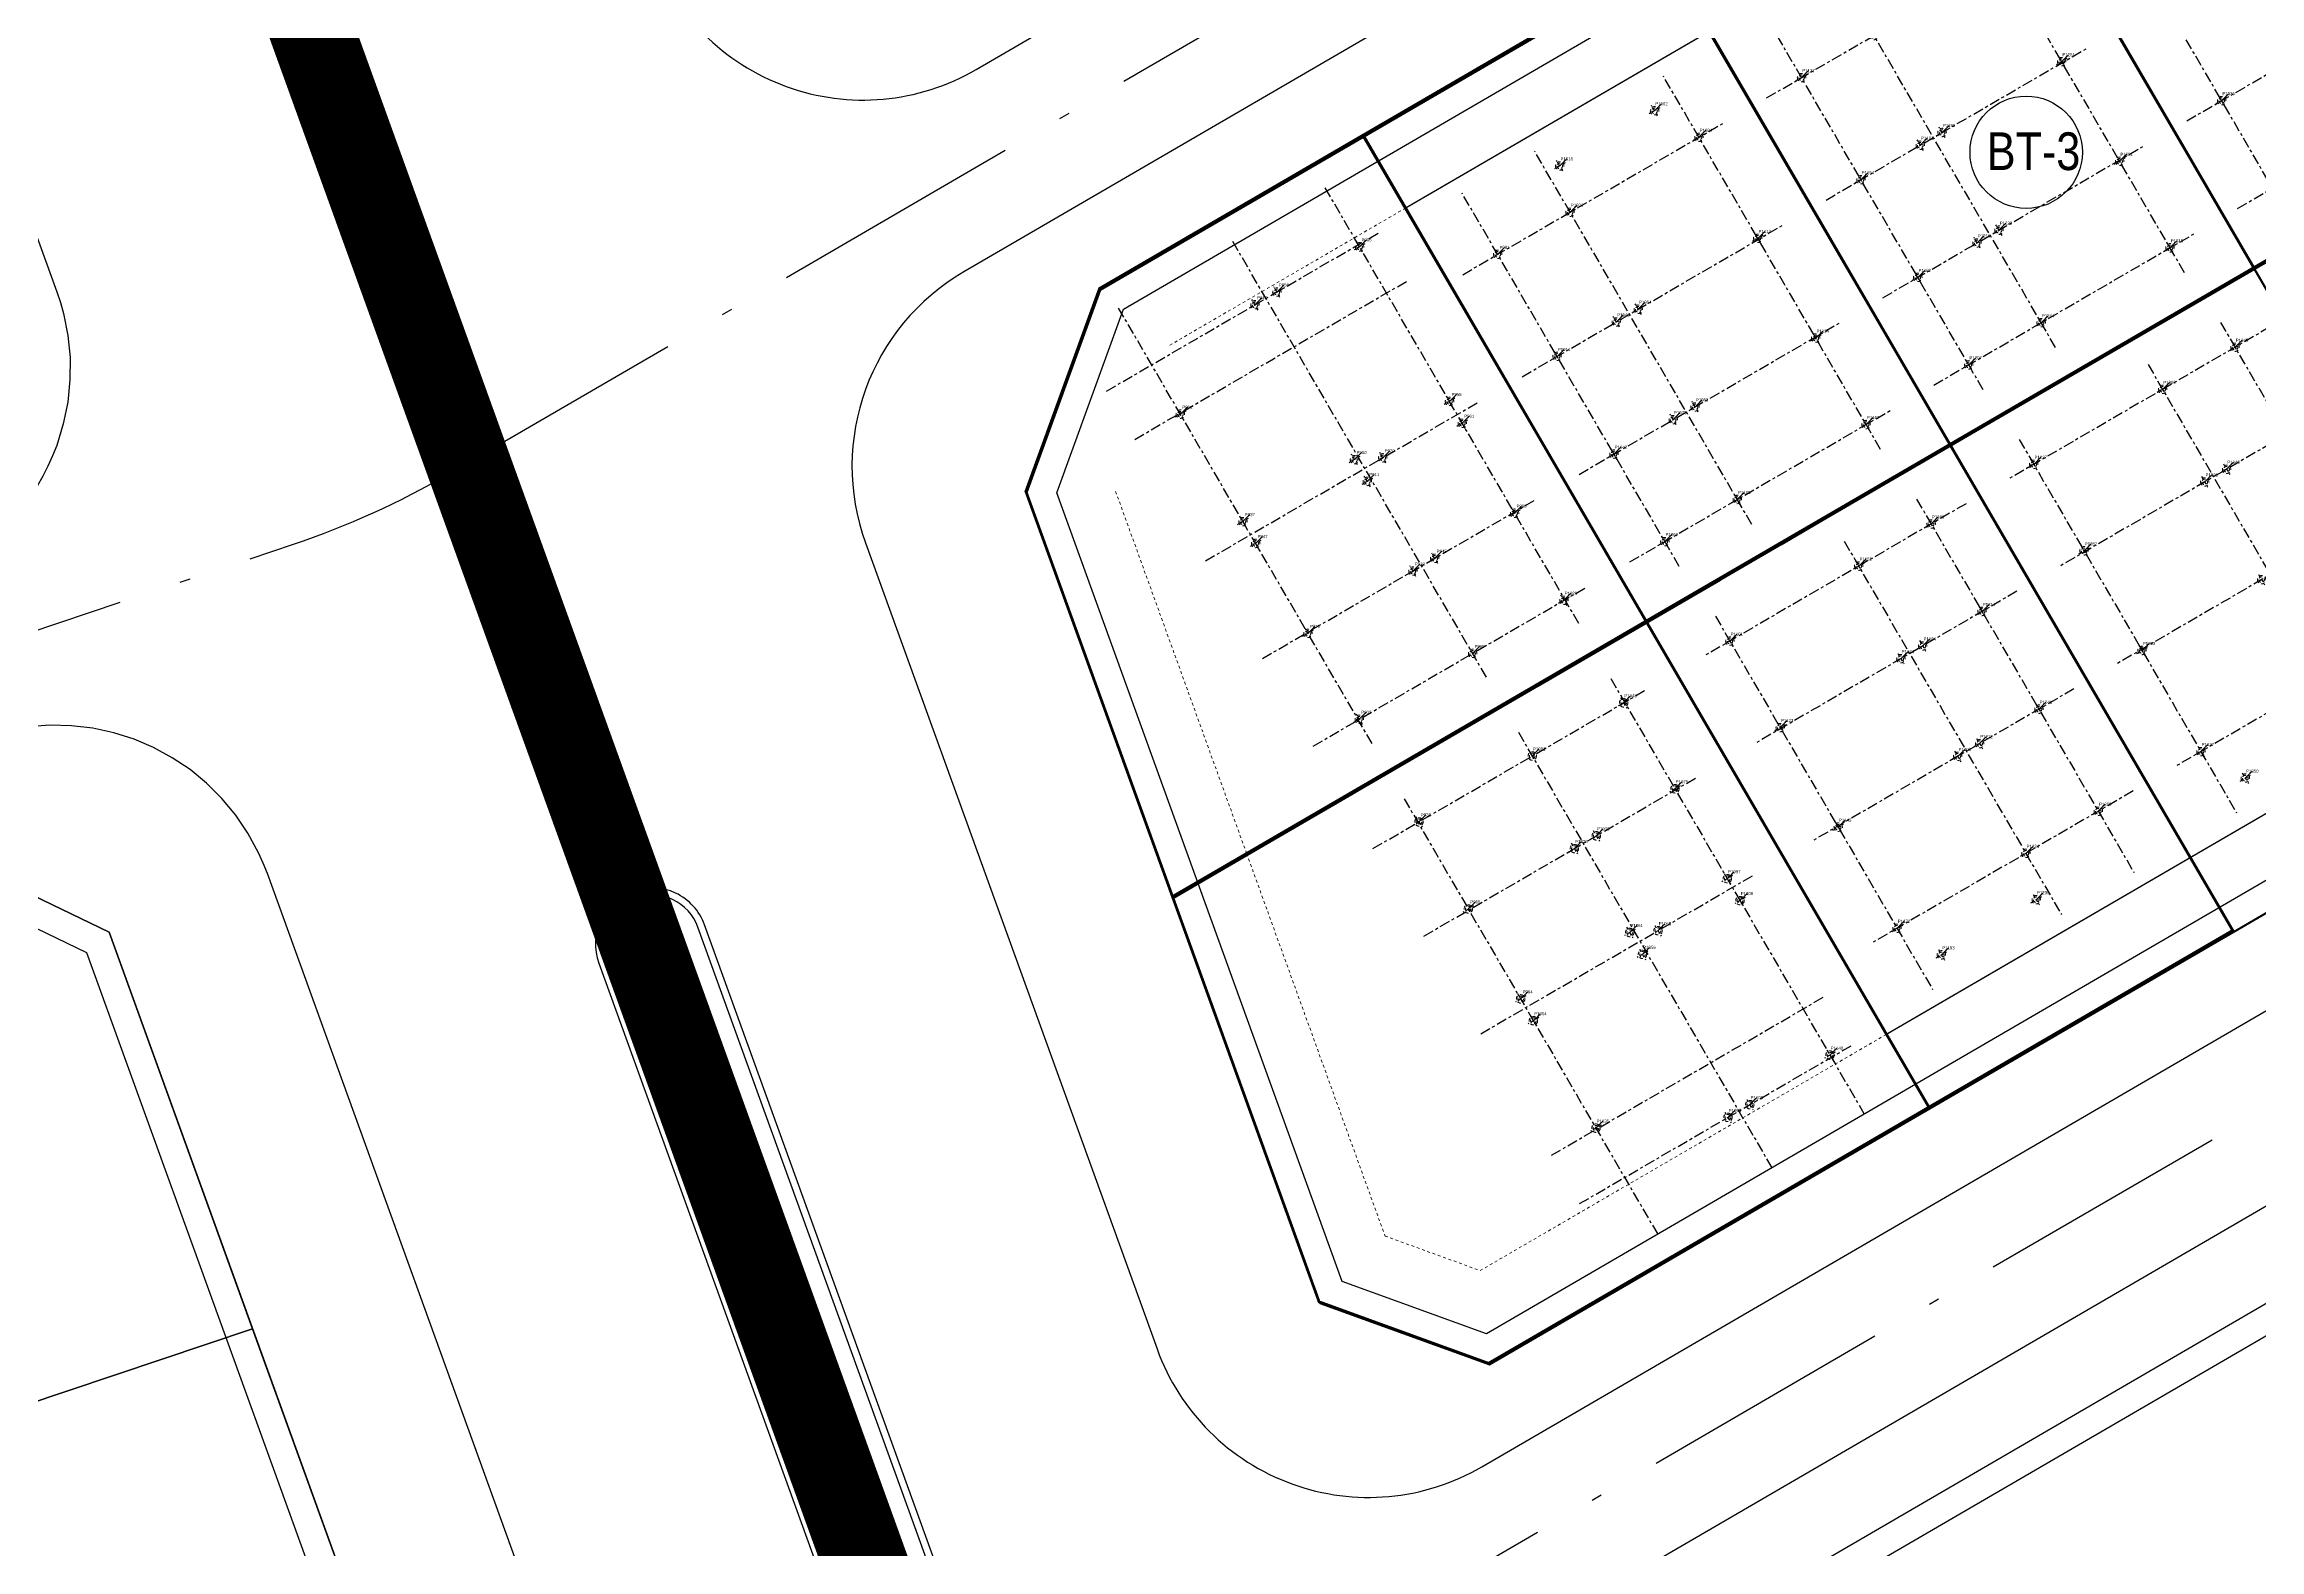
# Model space of a CAD drawing. Header units: millimetres. Extents: x 567980 to 569430, y 2065777 to 2066666.
# Drawn here: x 568673.3 to 568752.1, y 2066169.1 to 2066222.7 of the extents above; entities that cross this region are included whole.
import ezdxf
from ezdxf.enums import TextEntityAlignment as Align
from ezdxf.xclip import XClip

# ---------------------------------------------------------------- set-up
doc = ezdxf.new("R2010")
doc.units = ezdxf.units.MM
for name, pattern in [('ACAD_ISO10W100', [18.5, 12, -3, 0.5, -3]), ('CENTER', [3, 1.5, -0.5, 0.5, -0.5]), ('CENTER2', [1.125, 0.75, -0.125, 0.125, -0.125]), ('HIDDEN', [0.75, 0.5, -0.25])]:
    doc.linetypes.add(name, pattern=pattern)
for name, color, linetype in [('01.AXIS', 160, 'CENTER2'), ('BoThamCo', 94, 'Continuous'), ('CDC.01.AXIS', 160, 'CENTER2'), ('ChiaLo', 128, 'CENTER'), ('datOBt', 42, 'Continuous'), ('datoHonHop', 42, 'Continuous'), ('LogDg', 7, 'Continuous'), ('loKBT', 42, 'Continuous'), ('RANHGIOI', 2, 'HIDDEN'), ('TimDg', 222, 'Continuous'), ('ViaHeS', 32, 'Continuous')]:
    doc.layers.add(name, color=color, linetype=linetype)
for name, color, linetype, lineweight in [('A-KY HIEU', 34, 'Continuous', 20), ('boDnv', 54, 'Continuous', 25), ('E- RANH GIOI', 1, 'CENTER', 13), ('E- THAY', 9, 'Continuous', 20), ('E- Tuong', 4, 'Continuous', 13), ('kata_text', 254, 'Continuous', 30), ('LD-THAY', 9, 'Continuous', 13)]:
    doc.layers.add(name, color=color, linetype=linetype, lineweight=lineweight)
doc.styles.add('kata_dim', font='vnrms.shx', dxfattribs={"width": 0.66, "oblique": 7})
doc.styles.add('kata_text', font='arial.ttf', dxfattribs={"width": 0.8})
doc.styles.add('rms', font='romans.shx', dxfattribs={"width": 0.7, "bigfont": 'vns.shx'})
doc.styles.add('VNH', font='', dxfattribs={"height": 2.5})
doc.styles.get('VNH').set_extended_font_data('.VnArial NarrowH')
doc.linetypes.add('ADL', pattern='A,0.125,-0.15,["++",rms,S=0.5,R=0,X=0,Y=-0.2245],-1.35,1.125', length=2.75)
doc.dimstyles.new('kata_dim_iso', dxfattribs={"dimtxt": 2.5, "dimasz": 1.5, "dimexe": 1.5, "dimexo": 2.5, "dimtad": 1, "dimdec": 0, "dimzin": 0, "dimdsep": 46, "dimtxsty": 'kata_dim', "dimblk": 'kata_block_ArchTick', "dimcen": 0.09, "dimdle": 1.2, "dimclrd": 8, "dimclre": 8, "dimclrt": 3, "dimadec": 0, "dimazin": 0, "dimtfac": 1, "dimtdec": 0, "dimtix": 1, "dimtofl": 0, "dimtmove": 0, "dimatfit": 3, "dimfxl": 3.75, "dimfxlon": 1, "dimtolj": 1, "dimtzin": 0, "dimarcsym": 0})

# ---------------------------------------------------------------- blocks, each defined once
blk = doc.blocks.new('NEN')
at = {"layer": 'boDnv', "color": 10, "linetype": 'ADL', "ltscale": 0.25}
for points in [[(79.627, -120.398), (85.356, -122.108), (98.44, -148.269), (96.582, -154.497), (27.112, -194.914), (21.969, -193.046), (11.825, -164.999), (14.198, -158.464)], [(-181.854, -270.179), (-187.202, -267.36), (-195.18, -239.254), (-192.179, -233.562), (-28.378, -178.591), (-22.671, -181.348), (-12.746, -208.79), (-15.419, -214.325)]]:
    blk.add_lwpolyline(points, close=True, dxfattribs=at)
blk.add_lwpolyline([(122.207, -155.785), (32.175, -208.166), (29.801, -214.701), (39.524, -241.582, 0.256594), (53.262, -253.666, -0.085173), (69.537, -260.336, 0.265195), (88.352, -261.098, 0.012088), (129.923, -238.27), (165.53, -217.582), (130.973, -158.106)], format="xyb", close=True, dxfattribs=at)
at = {"layer": 'BoThamCo'}
blk.add_lwpolyline([(20.485, -249.95, 0.414214), (22.725, -251, 0.414214), (23.776, -248.759), (-0.931, -180.448, 0.414214), (-3.172, -179.397, 0.414214), (-4.223, -181.638)], format="xyb", close=True, dxfattribs=at)
at = {"layer": 'ChiaLo', "ltscale": 5}
for points in [[(15.974, -179.412), (92.784, -134.725)], [(64.479, -174.331), (44.364, -139.757)], [(53.675, -180.617), (33.56, -146.043)], [(42.87, -186.903), (22.755, -152.329)], [(-16.766, -194.735), (-192.149, -253.593)]]:
    blk.add_lwpolyline(points, dxfattribs=at)
at = {"layer": 'datOBt'}
for points in [[(79.498, -119.316), (86.056, -121.273), (99.512, -148.176), (97.427, -155.162), (27.21, -196.014), (21.188, -193.827), (10.761, -164.998), (13.382, -157.782)], [(-181.941, -271.264), (-188.047, -268.045), (-196.252, -239.142), (-192.877, -232.741), (-28.31, -177.513), (-21.87, -180.625), (-11.662, -208.846), (-14.702, -215.139)]]:
    blk.add_lwpolyline(points, close=True, dxfattribs=at)
at = {"layer": 'datoHonHop', "linetype": 'ByBlock'}
blk.add_lwpolyline([(122.062, -154.713), (31.359, -207.484), (28.737, -214.7), (38.583, -241.923, 0.256594), (53.045, -254.642, -0.085173), (69.006, -261.184, 0.265195), (88.812, -261.986, 0.012088), (130.425, -239.135), (166.897, -217.944), (131.629, -157.245)], format="xyb", close=True, dxfattribs=at)
at = {"layer": 'LogDg'}
for points in [[(34.296, -348.766, -0.124666), (14.114, -339.771, 0.262937), (-5.331, -336.771, -0.009345), (-40.959, -349.473), (-145.868, -384.68, 0.405257), (-155.456, -403.235), (-146.557, -432.72), (-158.046, -436.187), (-166.572, -407.936, 0.423227), (-185.704, -398.049), (-272.077, -427.035, 0.40652), (-277.181, -436.964), (-262.947, -483.397), (-271.552, -486.035), (-285.593, -440.232, 0.421949), (-295.787, -434.992), (-422.26, -477.436, 0.346831), (-427.684, -485.726), (-426.662, -497.249, 0.109851), (-417.21, -527.045), (-422.398, -530.058, -0.109851), (-432.639, -497.779), (-433.194, -491.512, 0.484967), (-443.708, -484.634), (-484.199, -498.222, 0.36701), (-492.228, -511.51), (-484.402, -560.012), (-490.326, -560.967), (-497.433, -516.92, 0.457512), (-512.889, -507.388), (-525.337, -511.314, 0.375227), (-533.554, -524.795, 0.049445), (-523.248, -562.118), (-518.404, -576.577), (-525.515, -578.96), (-530.307, -564.659, -0.044276), (-540.221, -530.036, 0.448349), (-555.614, -520.863), (-568.853, -525.038), (-576.072, -502.149), (-552.391, -494.681, 0.333336), (-544.003, -482.976), (-545.865, -397.305, 0.120559), (-569.998, -307.198), (-621.979, -219.712, 0.334943), (-635.359, -214.239), (-686.931, -227.855), (-689.803, -216.977), (-647.957, -205.93, 0.498191), (-640.704, -188.198), (-654.378, -165.183, -0.144979), (-668.853, -108.061), (-659.845, 118.23, 0.428088), (-671.924, 130.707), (-689.222, 130.58), (-689.305, 141.83), (-670.344, 141.969, 0.400474), (-658.442, 153.492), (-657.828, 168.904), (-656.06, 189.374), (-648.588, 188.728), (-650.341, 168.432), (-650.889, 154.678, 0.425345), (-638.921, 142.201), (-621.613, 142.328, 0.402651), (-609.707, 153.94), (-609.387, 163.859, -0.019867), (-608.227, 179.942), (-606.8, 192.652), (-600.838, 191.983), (-602.264, 179.273, 0.019867), (-603.39, 163.665), (-603.676, 154.802, 0.425871), (-591.594, 142.415), (-548.362, 142.733), (-548.28, 131.483), (-592.887, 131.155, 0.401789), (-604.791, 119.578), (-607.754, 35.571, -0.005984), (-607.983, 30.718, 0.462462), (-599.177, 22.287), (-555.377, 26.801), (-554.762, 20.832), (-603.242, 15.836, 0.355613), (-610.381, 8.689), (-613.794, -24.838, 0.475348), (-605.015, -33.606), (-508.268, -23.636, 0.016072), (-476.806, -19.368, 0.37392), (-470.138, -11.259), (-470.705, 9.348), (-464.707, 9.513), (-464.235, -7.648, 0.461916), (-454.747, -15.288), (-421.581, -8.993, 0.020567), (-382.015, 0.216), (-299.764, 22.963, 0.415004), (-292.798, 35.293), (-296.969, 50.218), (-285.412, 53.448), (-281.218, 38.439, 0.413423), (-268.921, 31.492), (-169.968, 58.858, 0.427702), (-164.496, 69.052), (-169.623, 84.754), (-163.92, 86.616), (-158.479, 69.956, 0.400853), (-148.742, 64.729), (-123.897, 71.6, 0.437327), (-113.795, 91.173), (-114.462, 93.013), (-128.551, 136.154), (-105.736, 143.605), (-91.769, 100.833), (-90.91, 98.466, 0.429754), (-70.957, 89.772, 0.001079), (-63.934, 92.766, 0.001474), (-62.342, 93.454), (-47.534, 99.909, 0.386536), (-43.126, 109.726), (-48.301, 125.574), (-42.598, 127.436), (-38.076, 113.59, 0.442444), (-27.275, 108.739), (111.617, 169.28, 0.414214), (115.754, 179.811), (109.361, 194.478), (114.861, 196.875), (121.255, 182.208, 0.414214), (131.785, 178.071), (252.97, 230.894), (276.872, 241.312), (291.579, 249.057, 0.419837), (295.267, 261.365), (290.95, 269.196), (301.459, 274.99), (306.058, 266.648, 0.408717), (318.136, 263.031), (326.546, 267.464), (332.148, 256.836), (324.233, 252.656, 0.419466), (320.555, 240.352), (397.092, 101.523, 0.433643), (408.413, 98.649), (440.787, 119.386), (444.023, 114.334), (410.428, 92.813, 0.395048), (407.737, 82.215), (451.056, 3.639, -0.005576), (472.219, -35.781, 0.422017), (490.066, -41.118), (502.995, -33.918), (514.672, -54.886), (500.295, -62.892, 0.404193), (495.052, -80.181), (502.502, -94.711), (491.824, -100.186), (485.095, -87.061, 0.424556), (467.192, -81.64), (316.164, -165.913), (307.211, -171.115, 0.396001), (304.075, -181.611), (326.147, -225.742), (318.098, -229.768), (296.726, -187.038, 0.432664), (285.552, -183.699), (178.072, -246.148, 0.389772), (174.86, -256.488), (194.1, -297.126), (188.677, -299.693), (170.231, -260.733, 0.439085), (158.982, -257.239), (145.496, -265.075, -0.013452), (97.701, -291.151, 0.262926), (86.853, -307.563, -0.162068), (76.015, -333.842, 0.270323), (72.318, -353.653), (79.981, -375.074), (57.383, -383.157), (49.72, -361.737, 0.270325), (34.296, -348.766)], [(49.536, -260.065, -0.269945), (34.095, -247.153), (22.999, -216.476, -0.362457), (26.499, -206.84), (119.685, -152.625, -0.414384), (136.095, -156.969), (142.222, -167.514, 0.414214), (153.158, -170.413), (250.593, -113.801, -0.432664), (261.767, -117.14), (278.799, -151.193, -0.396001), (275.663, -161.688), (133.439, -244.323, -0.012999), (88.371, -268.964, -0.278117), (67.767, -267.557, 0.110848), (49.536, -260.065)], [(20.249, -250.035, 0.414214), (22.81, -251.235), (22.81, -251.235, 0.414214), (24.011, -248.674), (-0.696, -180.363, 0.414214), (-3.257, -179.162), (-3.257, -179.162, 0.414214), (-4.458, -181.723), (20.249, -250.035)]]:
    blk.add_lwpolyline(points, format="xyb", dxfattribs=at)
for points in [[(-9.552, -7.434), (-39.866, -20.643, 0.395629), (-44.194, -30.698), (-2.582, -145.746, 0.467936), (8.964, -149.94), (37.955, -133.073, 0.362457), (41.455, -123.437), (1.167, -12.047, 0.433046)], [(-107.609, -46.473), (-76.576, -35.249, -0.414214), (-66.332, -40.051), (-23.727, -157.847, -0.421043), (-28.705, -168.153), (-59.999, -178.655, -0.407417), (-70.067, -173.791), (-112.411, -56.717, -0.414214)], [(102.332, -147.108), (88.886, -120.223, 0.432836), (77.708, -116.887), (8.523, -157.138, 0.362457), (5.023, -166.774), (15.394, -195.448, 0.467936), (26.94, -199.642), (99.2, -157.601, 0.395833)], [(-196.897, -230.926, 0.400458), (-202.048, -240.695), (-193.846, -269.587, 0.428104), (-183.605, -274.986), (-11.014, -217.066, 0.421043), (-6.036, -206.76), (-16.243, -178.541, 0.407417), (-26.311, -173.678)]]:
    blk.add_lwpolyline(points, format="xyb", close=True, dxfattribs=at)
at = {"layer": 'loKBT'}
for points in [[(55.169, -133.471), (44.364, -139.757), (54.422, -157.044), (65.226, -150.758)], [(44.364, -139.757), (33.56, -146.043), (43.617, -163.33), (54.422, -157.044)], [(33.56, -146.043), (22.755, -152.329), (32.813, -169.616), (43.617, -163.33)], [(65.226, -150.758), (54.422, -157.044), (64.479, -174.331), (75.284, -168.045)], [(22.755, -152.329), (13.382, -157.782), (10.761, -164.998), (15.974, -179.412), (32.813, -169.616)], [(54.422, -157.044), (43.617, -163.33), (53.675, -180.617), (64.479, -174.331)], [(43.617, -163.33), (32.813, -169.616), (42.87, -186.903), (53.675, -180.617)], [(32.813, -169.616), (15.974, -179.412), (21.188, -193.827), (27.21, -196.014), (42.87, -186.903)], [(-21.87, -180.625), (-28.31, -177.513), (-39.491, -181.266), (-33.128, -200.226), (-16.766, -194.735)], [(-16.766, -194.735), (-33.128, -200.226), (-26.764, -219.187), (-14.702, -215.139), (-11.662, -208.846)]]:
    blk.add_lwpolyline(points, close=True, dxfattribs=at)
at = {"layer": 'RANHGIOI', "color": 1, "ltscale": 9, "const_width": 1}
blk.add_lwpolyline([(460, -51.299, 0.006594), (435.293, -5.051), (303.078, 234.769), (284.672, 225.077), (-55.993, 76.586), (-56.839, 76.223, -0.005137), (-90.743, 62.093), (-377.217, -17.133, -0.020567), (-418.225, -26.678), (-463.443, -35.259, -0.021218), (-506.422, -41.541), (-623.638, -53.62), (-626.464, -70.884, 0.128574), (-620.42, -135.36), (-615.505, -148.86, 0.039408), (-607.143, -167.188), (-594.172, -190.555), (-547.57, -259.493, -0.11987), (-522.704, -326.397), (-507.917, -451.947), (-504.475, -473.277), (-499.271, -471.636), (-50.48, -321.024, 0.050684), (130.425, -239.135), (301.319, -139.843)], format="xyb", close=True, dxfattribs=at)
at = {"layer": 'RANHGIOI', "color": 5, "ltscale": 20, "const_width": 3}
blk.add_lwpolyline([(77.126, -402.722), (-90.743, 62.093)], dxfattribs=at)
at = {"layer": 'TimDg', "linetype": 'ACAD_ISO10W100', "ltscale": 0.75}
for points in [[(80.71, -412.741), (34.278, -282.941), (-103.138, 96.993), (-128.229, 173.827)], [(26.363, 11.491), (109.634, -155.002)], [(9.149, -213.464), (246.062, -75.628)]]:
    blk.add_lwpolyline(points, dxfattribs=at)
blk.add_lwpolyline([(-358.633, -282.039), (-15.318, -166.825, 0.050829), (-9.777, -164.314), (222.735, -29.039)], format="xyb", dxfattribs=at)
at = {"layer": 'ViaHeS', "elevation": 0}
blk.add_lwpolyline([(-483.362, -504.27), (-441.21, -490.124), (-436.029, -493.514), (-435.627, -498.044, 0.109851), (-424.993, -531.564), (-414.615, -525.539, -0.109851), (-423.674, -496.984), (-424.342, -489.445), (-420.001, -483.006), (-295.249, -441.14), (-289.043, -444.33), (-275.854, -487.354), (-258.645, -482.078), (-271.972, -438.601), (-268.698, -432.23), (-181.634, -403.012), (-172.975, -407.486), (-163.79, -437.92), (-140.813, -430.986), (-150.211, -399.847), (-145.597, -390.918), (-39.026, -355.153, 0.008545), (-6.235, -343.522, -0.249193), (12.375, -345.964, 0.09975), (30.772, -354.181, -0.256949), (45.215, -366.957), (51.733, -385.178), (85.63, -373.053), (79.112, -354.831, -0.256949), (82.174, -335.793, 0.136918), (92.607, -310.438, -0.249193), (103.308, -295.017, 0.012659), (148.511, -270.262), (162.157, -262.333), (168.62, -264.341), (185.966, -300.977), (196.811, -295.842), (179.033, -258.291), (181.216, -251.26), (287.384, -189.574), (293.944, -191.534), (314.073, -231.781), (330.172, -223.729), (309.538, -182.474), (311.625, -175.49), (319.134, -171.127), (408.277, -121.386), (412.274, -122.589), (434.351, -165.321), (442.347, -161.19), (420.137, -118.201), (421.38, -114.074), (470.335, -86.758), (479.641, -89.576), (486.485, -102.924), (507.841, -91.973), (500.499, -77.654), (503.421, -68.019), (517.591, -60.128), (500.076, -28.676), (486.971, -35.974), (477.625, -33.17, 0.0056), (456.311, 6.536), (412.324, 86.322), (414.12, 93.398), (444.832, 113.071), (439.977, 120.649), (409.766, 101.296), (403.142, 102.978), (327.714, 239.794), (330.524, 249.193), (334.945, 251.528), (323.749, 272.772), (318.926, 270.23), (309.354, 273.096), (306.713, 277.887), (285.696, 266.299), (288.11, 261.921), (285.295, 252.529), (274.271, 246.724), (129.387, 183.571), (122.806, 186.157), (117.612, 198.074), (106.611, 193.279), (111.806, 181.362), (109.22, 174.781), (26.33, 138.65), (-29.869, 114.154), (-36.004, 116.909), (-39.746, 128.368), (-51.153, 124.642), (-47.055, 112.092), (-50.086, 105.341), (-75.921, 94.08), (-84.511, 97.937), (-100.033, 145.467), (-134.254, 134.292), (-118.657, 86.529), (-123.231, 78.009), (-150.258, 70.535), (-156.629, 73.955), (-161.068, 87.547), (-172.475, 83.822), (-168.207, 70.753), (-171.474, 64.667), (-269.546, 37.545), (-275.711, 41.028), (-279.634, 55.063), (-302.748, 48.603), (-298.843, 34.63), (-302.316, 28.482), (-383.614, 5.999, -0.020567), (-422.7, -3.099), (-456.246, -9.465), (-461.296, -5.399), (-461.708, 9.595), (-473.703, 9.265), (-473.239, -7.637), (-478.028, -13.489, -0.015955), (-508.883, -17.667), (-606.147, -27.691), (-610.614, -23.229), (-607.49, 7.461), (-602.01, 12.947), (-554.455, 17.848), (-555.685, 29.785), (-600.448, 25.172), (-605.043, 29.645, 0.007073), (-604.756, 35.466), (-601.912, 116.095), (-594.665, 123.142), (-548.221, 123.483), (-548.421, 150.733), (-593.42, 150.402), (-600.493, 157.35, -0.027886), (-599.283, 178.939), (-597.857, 191.648), (-609.782, 192.987), (-611.208, 180.277, 0.019867), (-612.385, 163.955), (-612.597, 157.389), (-619.823, 150.342), (-639.316, 150.198), (-646.998, 158.133), (-646.598, 168.196), (-644.852, 188.405), (-659.796, 189.697), (-661.572, 169.14), (-662.014, 158.023), (-670.332, 149.97), (-689.364, 149.83), (-689.163, 122.58), (-671.417, 122.71), (-663.736, 114.776), (-672.6, -107.912, 0.144979), (-657.602, -167.099), (-644.687, -188.836), (-648.335, -197.756), (-691.845, -209.242), (-684.889, -235.59), (-633.86, -222.118), (-622.039, -226.953), (-573.255, -309.058, -0.120474), (-549.614, -397.387), (-547.842, -478.902), (-555.298, -489.306), (-577.876, -496.427), (-567.048, -530.76), (-552.743, -526.248), (-543.713, -531.719, 0.042979), (-533.836, -565.928), (-529.071, -580.151), (-514.848, -575.386), (-519.719, -560.846, -0.045576), (-529.315, -527.166), (-523.005, -516.87), (-508.247, -512.215), (-500.456, -517.02), (-493.287, -561.445), (-481.44, -559.534), (-488.883, -513.408), (-483.362, -504.27)], format="xyb", dxfattribs=at)
at = {"layer": 'ViaHeS'}
blk.add_lwpolyline([(271.249, -157.314), (273.336, -150.33), (257.64, -118.948), (251.08, -116.988), (144.29, -179.035), (131.629, -157.245), (122.062, -154.713), (31.359, -207.484), (28.737, -214.7), (38.583, -241.923, 0.256594), (53.045, -254.642, -0.085173), (69.006, -261.184, 0.265195), (88.812, -261.986, 0.012088), (130.425, -239.135)], format="xyb", close=True, dxfattribs=at)
for points in [[(79.498, -119.316), (86.056, -121.273), (99.512, -148.176), (97.427, -155.162), (27.21, -196.014), (21.188, -193.827), (10.761, -164.998), (13.382, -157.782)], [(-181.941, -271.264), (-188.047, -268.045), (-196.252, -239.142), (-192.877, -232.741), (-28.31, -177.513), (-21.87, -180.625), (-11.662, -208.846), (-14.702, -215.139)]]:
    blk.add_lwpolyline(points, close=True, dxfattribs=at)
blk = doc.blocks.new('A$C758D662A')
at = {"linetype": 'HIDDEN', "ltscale": 500}
for radius in [300, 200]:
    blk.add_circle((0, 0), radius, dxfattribs=at)
at = {"layer": 'CDC.01.AXIS', "ltscale": 200}
for p, q in [((437, 0), (-437, 0)), ((0, 437), (0, -437))]:
    blk.add_line(p, q, dxfattribs=at)
blk = doc.blocks.new('MB TANG 2 BT1')
at = {"layer": '01.AXIS', "ltscale": 500}
for p, q in [((7195672, 840351), (7195672, 824990)), ((7200972, 840351), (7200972, 824990)), ((7203952, 840351), (7203952, 824990)), ((7205388, 839327), (7194643, 839327)), ((7205388, 835727), (7194643, 835727)), ((7205388, 831707), (7194643, 831707)), ((7205388, 827507), (7194643, 827507))]:
    blk.add_line(p, q, dxfattribs=at)
at = {"extrusion": (0, -2.11758e-22, -1), "xscale": 0.5, "yscale": 0.5, "zscale": -0.5}
for p in [(-7195672, 839327), (-7203952, 839327), (-7195672, 835767), (-7203952, 835727), (-7195672, 831667), (-7203952, 831707), (-7195672, 827507), (-7203952, 827507), (-7196562, 825897), (-7200462, 825897)]:
    blk.add_blockref('A$C758D662A', p, dxfattribs=at)
at = {"extrusion": (0, 0, -1), "xscale": 0.4999999999999999, "yscale": 0.4999999999999999, "zscale": -0.5, "rotation": 90}
for p in [(-7200972, 839327), (-7200612, 835727), (-7201512, 835727), (-7200612, 831707), (-7201512, 831707), (-7200972, 827507)]:
    blk.add_blockref('A$C758D662A', p, dxfattribs=at)
blk = doc.blocks.new('MB TANG 2 BT4')
at = {"layer": '01.AXIS', "ltscale": 500}
for p, q in [((7082573, 708011), (7082573, 690052)), ((7086373, 708011), (7086373, 690052)), ((7091073, 708011), (7091073, 690052)), ((7092925, 707035), (7081747, 707035)), ((7092925, 703435), (7081747, 703435)), ((7092925, 699415), (7081747, 699415)), ((7092925, 694415), (7081747, 694415)), ((7092925, 692425), (7081747, 692425))]:
    blk.add_line(p, q, dxfattribs=at)
at = {"xscale": -0.5, "yscale": 0.5, "zscale": 0.5}
for p in [(7082613, 707035), (7091034, 707035), (7082573, 703475), (7091073, 703475), (7082573, 699775), (7085633, 699415), (7086533, 699865), (7091073, 699775), (7082573, 698875), (7086533, 698965), (7091073, 698875), (7091074, 694455), (7082573, 692515)]:
    blk.add_blockref('A$C758D662A', p, dxfattribs=at)
at = {"xscale": -0.5, "yscale": 0.5, "zscale": 0.5, "rotation": 270}
for p in [(7086373, 707035), (7085833, 703435), (7086733, 703435), (7085923, 692425), (7086823, 692425)]:
    blk.add_blockref('A$C758D662A', p, dxfattribs=at)
blk = doc.blocks.new('MB TANG 2 BT5')
at = {"layer": '01.AXIS', "ltscale": 500}
for p, q in [((7084516, 661840), (7084516, 643881)), ((7089216, 661840), (7089216, 643881)), ((7093016, 661840), (7093016, 643881)), ((7082665, 660864), (7093842, 660864)), ((7082665, 657264), (7093842, 657264)), ((7082665, 653244), (7093842, 653244)), ((7082665, 648244), (7093842, 648244)), ((7082665, 646254), (7093842, 646254))]:
    blk.add_line(p, q, dxfattribs=at)
at = {"xscale": 0.5, "yscale": 0.5, "zscale": 0.5}
for p in [(7084556, 660864), (7092976, 660864), (7084516, 657304), (7093016, 657304), (7084516, 653604), (7089056, 653694), (7093016, 653604), (7089956, 653244), (7084516, 652704), (7089056, 652794), (7093016, 652704), (7084516, 648284), (7093016, 646344)]:
    blk.add_blockref('A$C758D662A', p, dxfattribs=at)
at = {"xscale": 0.5, "yscale": 0.5, "zscale": 0.5, "rotation": 90.00000000000001}
for p in [(7089216, 660864), (7088856, 657264), (7089756, 657264), (7088766, 646254), (7089666, 646254)]:
    blk.add_blockref('A$C758D662A', p, dxfattribs=at)
blk = doc.blocks.new('NENBT3')
at = {"layer": 'loKBT'}
for points in [[(-63.458, 42.95), (-74.302, 42.942), (-80.192, 38.018), (-82.923, 22.935), (-63.442, 22.95)], [(-50.958, 42.96), (-63.458, 42.95), (-63.442, 22.95), (-50.942, 22.96)], [(-38.458, 42.97), (-50.958, 42.96), (-50.942, 22.96), (-38.442, 22.97)], [(-25.958, 42.98), (-38.458, 42.97), (-38.442, 22.97), (-25.942, 22.98)], [(-63.442, 22.95), (-82.923, 22.935), (-85.653, 7.852), (-81.544, 2.936), (-63.426, 2.95)], [(-50.942, 22.96), (-63.442, 22.95), (-63.426, 2.95), (-50.926, 2.96)], [(-38.442, 22.97), (-50.942, 22.96), (-50.926, 2.96), (-38.426, 2.97)], [(-25.942, 22.98), (-38.442, 22.97), (-38.426, 2.97), (-25.926, 2.98)]]:
    blk.add_lwpolyline(points, close=True, dxfattribs=at)
blk = doc.blocks.new('kata_block_ArchTick')
at = {"color": 8}
blk.add_line((1, 0), (-1, 0), dxfattribs=at)
at = {"color": 8, "const_width": 0.15}
blk.add_lwpolyline([(-0.5, -0.5), (0.5, 0.5)], dxfattribs=at)
blk = doc.blocks.new('A$C33BC4D2A')
at = {"layer": 'A-KY HIEU', "color": 0, "const_width": 1.022}
blk.add_lwpolyline([(14.345, -292.097), (14.345, -4.903), (414.985, -4.903), (414.985, -292.097)], close=True, dxfattribs=at)
at = {"layer": 'Defpoints', "color": 125}
blk.add_lwpolyline([(0, -297), (420, -297), (420, 0), (0, 0)], close=True, dxfattribs=at)
blk = doc.blocks.new('*U58')
at = {"color": 0, "ltscale": 0.8, "style": 'kata_text', "width": 0.8, "flags": 1}
blk.add_attdef('CHU_THICH', text='', height=2.2, dxfattribs=at).set_placement((0, 0), align=Align.MIDDLE_CENTER)
at = {"color": 0, "ltscale": 0.8, "style": 'kata_text', "width": 0.8}
blk.add_attdef('TEN', text='', height=2.2, dxfattribs=at).set_placement((5, 5), align=Align.MIDDLE_CENTER)
at = {"layer": 'Defpoints'}
blk.add_leader([(0, 0), (5, 5)], dimstyle='kata_dim_iso', override={"dimasz": 0.6, "dimgap": 0.625, "dimtad": 0}, dxfattribs=at)
blk = doc.blocks.new('A$C1AAD29DE')
at = {"layer": 'kata_text', "xscale": 50, "yscale": 50, "zscale": 50}
for p, values in [((107962, -216649, 0), {'TEN': 'P1127'}), ((117242, -216079, 0), {'TEN': 'P1251'}), ((122950, -217471, 0), {'TEN': 'P1336'}), ((102718, -217831, 0), {'TEN': 'P1062'}), ((104302, -218778, 0), {'TEN': 'P1084'}), ((112197, -219060, 0), {'TEN': 'P1183'}), ((112978, -218606, 0), {'TEN': 'P1195'}), ((99336, -219799, 0), {'TEN': 'P1018'}), ((119311, -219635, 0), {'TEN': 'P1281'}), ((110081, -220291, 0), {'TEN': 'P1154'}), ((99706, -221452, 0), {'TEN': 'P1023'}), ((106401, -222386, 0), {'TEN': 'P1113'}), ((115006, -222092, 0), {'TEN': 'P1222'}), ((92195, -222688, 0), {'TEN': 'P905'}), ((97121, -222956, 0), {'TEN': 'P981'}), ((114226, -222546, 0), {'TEN': 'P1210'}), ((121107, -222722, 0), {'TEN': 'P1310'}), ((112110, -223778, 0), {'TEN': 'P1182'}), ((88463, -224754, 0), {'TEN': 'P846'}), ((89244, -224300, 0), {'TEN': 'P858'}), ((101357, -225367, 0), {'TEN': 'P1046'}), ((102137, -224913, 0), {'TEN': 'P1054'}), ((116510, -225396, 0), {'TEN': 'P1244'}), ((108470, -225942, 0), {'TEN': 'P1134'}), ((123427, -226271, 0), {'TEN': 'P1345'}), ((99241, -226598, 0), {'TEN': 'P1014'}), ((113926, -226900, 0), {'TEN': 'P1207'}), ((120842, -227774, 0), {'TEN': 'P1302'}), ((85801, -228660, 0), {'TEN': 'P801'}), ((95404, -228204, 0), {'TEN': 'P955'}), ((104166, -228399, 0), {'TEN': 'P1083'}), ((95858, -228984, 0), {'TEN': 'P961'}), ((103385, -228854, 0), {'TEN': 'P1073'}), ((110266, -229029, 0), {'TEN': 'P1157'}), ((92015, -230280, 0), {'TEN': 'P900'}), ((93022, -230216, 0), {'TEN': 'P920'}), ((101269, -230085, 0), {'TEN': 'P1042'}), ((92469, -231060, 0), {'TEN': 'P911'}), ((116246, -230449, 0), {'TEN': 'P1237'}), ((122347, -231078, 0), {'TEN': 'P1328'}), ((123127, -230624, 0), {'TEN': 'P1340'}), ((105670, -231703, 0), {'TEN': 'P1105'}), ((88032, -232493, 0), {'TEN': 'P837'}), ((97725, -232193, 0), {'TEN': 'P990'}), ((112586, -232578, 0), {'TEN': 'P1189'}), ((88486, -233273, 0), {'TEN': 'P847'}), ((103085, -233207, 0), {'TEN': 'P1069'}), ((94877, -233803, 0), {'TEN': 'P945'}), ((110002, -234081, 0), {'TEN': 'P1152'}), ((118042, -233536, 0), {'TEN': 'P1262'}), ((94097, -234257, 0), {'TEN': 'P933'}), ((99486, -235301, 0), {'TEN': 'P1020'}), ((114403, -235700, 0), {'TEN': 'P1214'}), ((90353, -236482, 0), {'TEN': 'P876'}), ((96225, -237198, 0), {'TEN': 'P968'}), ((105405, -236756, 0), {'TEN': 'P1101'}), ((111506, -237385, 0), {'TEN': 'P1174'}), ((112287, -236931, 0), {'TEN': 'P1184'}), ((120111, -237092, 0), {'TEN': 'P1293'}), ((101615, -238961, 0), {'TEN': 'P1048'}), ((92184, -239549, 0), {'TEN': 'P903'}), ((116431, -239186, 0), {'TEN': 'P1241'}), ((107202, -239843, 0), {'TEN': 'P1121'}), ((114315, -240417, 0), {'TEN': 'P1212'}), ((98355, -240858, 0), {'TEN': 'P1001'}), ((113534, -240872, 0), {'TEN': 'P1200'}), ((122210, -240699, 0), {'TEN': 'P1327'}), ((103446, -242028, 0), {'TEN': 'P1075'}), ((123794, -241647, 0), {'TEN': 'P1350'}), ((118550, -242829, 0), {'TEN': 'P1269'}), ((94313, -243209, 0), {'TEN': 'P938'}), ((100639, -243707, 0), {'TEN': 'P1036'}), ((109270, -243399, 0), {'TEN': 'P1145'}), ((99859, -244162, 0), {'TEN': 'P1026'}), ((115966, -244332, 0), {'TEN': 'P1234'}), ((105313, -245237, 0), {'TEN': 'P1097'}), ((105767, -246017, 0), {'TEN': 'P1106'}), ((116336, -245986, 0), {'TEN': 'P1239'}), ((96075, -246317, 0), {'TEN': 'P965'}), ((101834, -247157, 0), {'TEN': 'P1051'}), ((102841, -247093, 0), {'TEN': 'P1065'}), ((111369, -247007, 0), {'TEN': 'P1172'}), ((102288, -247937, 0), {'TEN': 'P1056'}), ((112954, -247954, 0), {'TEN': 'P1193'}), ((97942, -249526, 0), {'TEN': 'P994'}), ((98396, -250306, 0), {'TEN': 'P1004'}), ((108976, -251533, 0), {'TEN': 'P1140'}), ((105336, -253755, 0), {'TEN': 'P1098'}), ((106117, -253301, 0), {'TEN': 'P1109'}), ((100626, -254140, 0), {'TEN': 'P1035'})]:
    blk.add_blockref('*U58', p, dxfattribs=at).add_auto_attribs(values)

msp = doc.modelspace()

# ---------------------------------------------------------------- block references
at = {"layer": 'boDnv', "extrusion": (-2.4685e-06, 4.62064e-06, 1)}
ref = msp.add_blockref('NEN', (568697.481, 2066371.697, 8.143), dxfattribs=at)
XClip(ref).set_block_clipping_path([(-95.7748162709, -416.20828746), (591.9650857092, 169.550739368)])

# ---------------------------------------------------------------- next in the draw order: linework, layer by layer
at = {"layer": 'ChiaLo', "ltscale": 5, "extrusion": (-2.46805e-06, 4.62035e-06, 1), "elevation": 8.142}
msp.add_lwpolyline([(568751.156, 2066191.08), (568731.041, 2066225.655)], dxfattribs=at)
msp.add_lwpolyline([(568751.156, 2066191.08), (568731.041, 2066225.655)], dxfattribs=at)
msp.add_lwpolyline([(568751.156, 2066191.08), (568731.041, 2066225.655)], dxfattribs=at)
at = {"layer": 'E- RANH GIOI', "color": 5, "ltscale": 0.05, "true_color": 0x0000fa, "extrusion": (-5.03699e-06, 3.92783e-06, 1)}
for p, q in [((568721.712, 2066216.831, 0), (568713.279, 2066211.924, 0)), ((568711.401, 2066206.752, 0), (568716.059, 2066193.873, 0)), ((568716.059, 2066193.873, 0), (568720.98, 2066180.266, 0)), ((568724.364, 2066179.037, 0), (568738.81, 2066187.442, 0)), ((568720.98, 2066180.266, 0), (568724.364, 2066179.037, 0))]:
    msp.add_line(p, q, dxfattribs=at)
at = {"layer": 'E- RANH GIOI', "ltscale": 0.1, "extrusion": (-5.03699e-06, 3.92783e-06, 1), "const_width": 0.1, "elevation": 5.251}
for points in [[(568752.617, 2066238.282), (568741.813, 2066231.996), (568751.87, 2066214.708), (568762.675, 2066220.994)], [(568741.813, 2066231.996), (568731.008, 2066225.71), (568741.066, 2066208.422), (568751.87, 2066214.708)], [(568731.008, 2066225.71), (568720.204, 2066219.424), (568730.261, 2066202.137), (568741.066, 2066208.422)], [(568740.319, 2066184.849), (568751.123, 2066191.135), (568741.066, 2066208.422), (568730.261, 2066202.137)]]:
    msp.add_lwpolyline(points, close=True, dxfattribs=at)
at = {"layer": 'E- RANH GIOI', "color": 5, "ltscale": 0.05, "true_color": 0x0000fa, "extrusion": (-5.03699e-06, 3.92783e-06, 1), "const_width": 0.05, "elevation": 5.251}
for points in [[(568732.517, 2066223.117), (568721.712, 2066216.831)], [(568749.615, 2066193.728), (568760.419, 2066200.014)], [(568738.81, 2066187.442), (568749.615, 2066193.728)]]:
    msp.add_lwpolyline(points, dxfattribs=at)
at = {"layer": 'E- RANH GIOI', "ltscale": 0.05, "extrusion": (-5.03699e-06, 3.92783e-06, 1), "const_width": 0.1, "elevation": 5.251}
for points in [[(568720.204, 2066219.424), (568710.831, 2066213.97), (568708.21, 2066206.754), (568713.423, 2066192.34), (568730.261, 2066202.137)], [(568730.261, 2066202.137), (568713.423, 2066192.34), (568718.636, 2066177.926), (568724.659, 2066175.738), (568740.319, 2066184.849)]]:
    msp.add_lwpolyline(points, close=True, dxfattribs=at)
at = {"layer": 'kata_text', "extrusion": (-2.4685e-06, 4.62064e-06, 1)}
msp.add_circle((568743.778, 2066218.814, 8.143), 1.997, dxfattribs=at)

# ---------------------------------------------------------------- next in the draw order: block references
at = {"layer": 'E- RANH GIOI', "extrusion": (-2.4685e-06, 4.62064e-06, 1), "xscale": 2.114336868039268, "yscale": 2.114336868039268, "zscale": 2.114336868039268}
msp.add_blockref('A$C33BC4D2A', (568541.684, 2066558.171, 8.143), dxfattribs=at)
at = {"layer": 'E- THAY', "extrusion": (-5.03699e-06, 3.92783e-06, 1)}
for p, xscale, yscale, zscale, rotation in [((574557.231, 2070565.73, 5.251), 0.000999998484541723, 0.000999998484541723, 0.000999998484541723, 210.1906980358135), ((574546.427, 2070559.444, 5.251), 0.000999998484541723, 0.000999998484541723, 0.000999998484541723, 210.1906980358135), ((574535.622, 2070553.158, 5.251), 0.000999998484541723, 0.000999998484541723, 0.000999998484541723, 210.1906980358135), ((562946.51, 2061863.687, 5.251), 0.0009999984845417225, 0.0009999984845417225, 0.0009999984845417225, 30.19069803581365), ((562935.705, 2061857.401, 5.251), 0.0009999984845417225, 0.0009999984845417225, 0.0009999984845417225, 30.19069803581365)]:
    msp.add_blockref('MB TANG 2 BT1', p, dxfattribs=dict(at, xscale=xscale, yscale=yscale, zscale=zscale, rotation=rotation))
at = {"layer": 'E- Tuong', "extrusion": (-5.03699e-06, 3.92783e-06, 1), "xscale": 0.000999998484541723, "yscale": 0.000999998484541723, "zscale": 0.000999998484541723, "rotation": 210.1906980358135}
msp.add_blockref('MB TANG 2 BT4', (574493.682, 2070375.705, 5.251), dxfattribs=at)
at = {"layer": 'kata_text', "extrusion": (-2.4685e-06, 4.62064e-06, 1), "xscale": 0.0009966571095134595, "yscale": 0.0009966571095134595, "zscale": 0.0009966571095134595}
msp.add_blockref('A$C1AAD29DE', (568628.188, 2066437.393, 8.143), dxfattribs=at)
at = {"layer": 'LD-THAY', "extrusion": (-5.03699e-06, 3.92783e-06, 1), "xscale": 0.0009999984845417225, "yscale": 0.0009999984845417225, "zscale": 0.0009999984845417225, "rotation": 30.19069803581365}
msp.add_blockref('MB TANG 2 BT5', (562930.948, 2062061.102, 5.251), dxfattribs=at)
at = {"layer": 'loKBT', "extrusion": (-5.03699e-06, 3.92783e-06, 1), "xscale": 0.9999984845417225, "yscale": 0.9999984845417225, "zscale": 0.9999984845417225, "rotation": 30.19069803581366}
msp.add_blockref('NENBT3', (568796.65, 2066214.152, 5.251), dxfattribs=at)

# ---------------------------------------------------------------- next in the draw order: texts
at = {"layer": 'kata_text', "extrusion": (-2.4685e-06, 4.62064e-06, 1), "insert": (568742.377, 2066219.522, -0.001), "char_height": 1.3395, "width": 17.6693, "attachment_point": 1, "text_direction": (1, 0, 2e-06), "style": 'VNH'}
msp.add_mtext('BT-3', dxfattribs=at)

doc.saveas('drawing.dxf')
